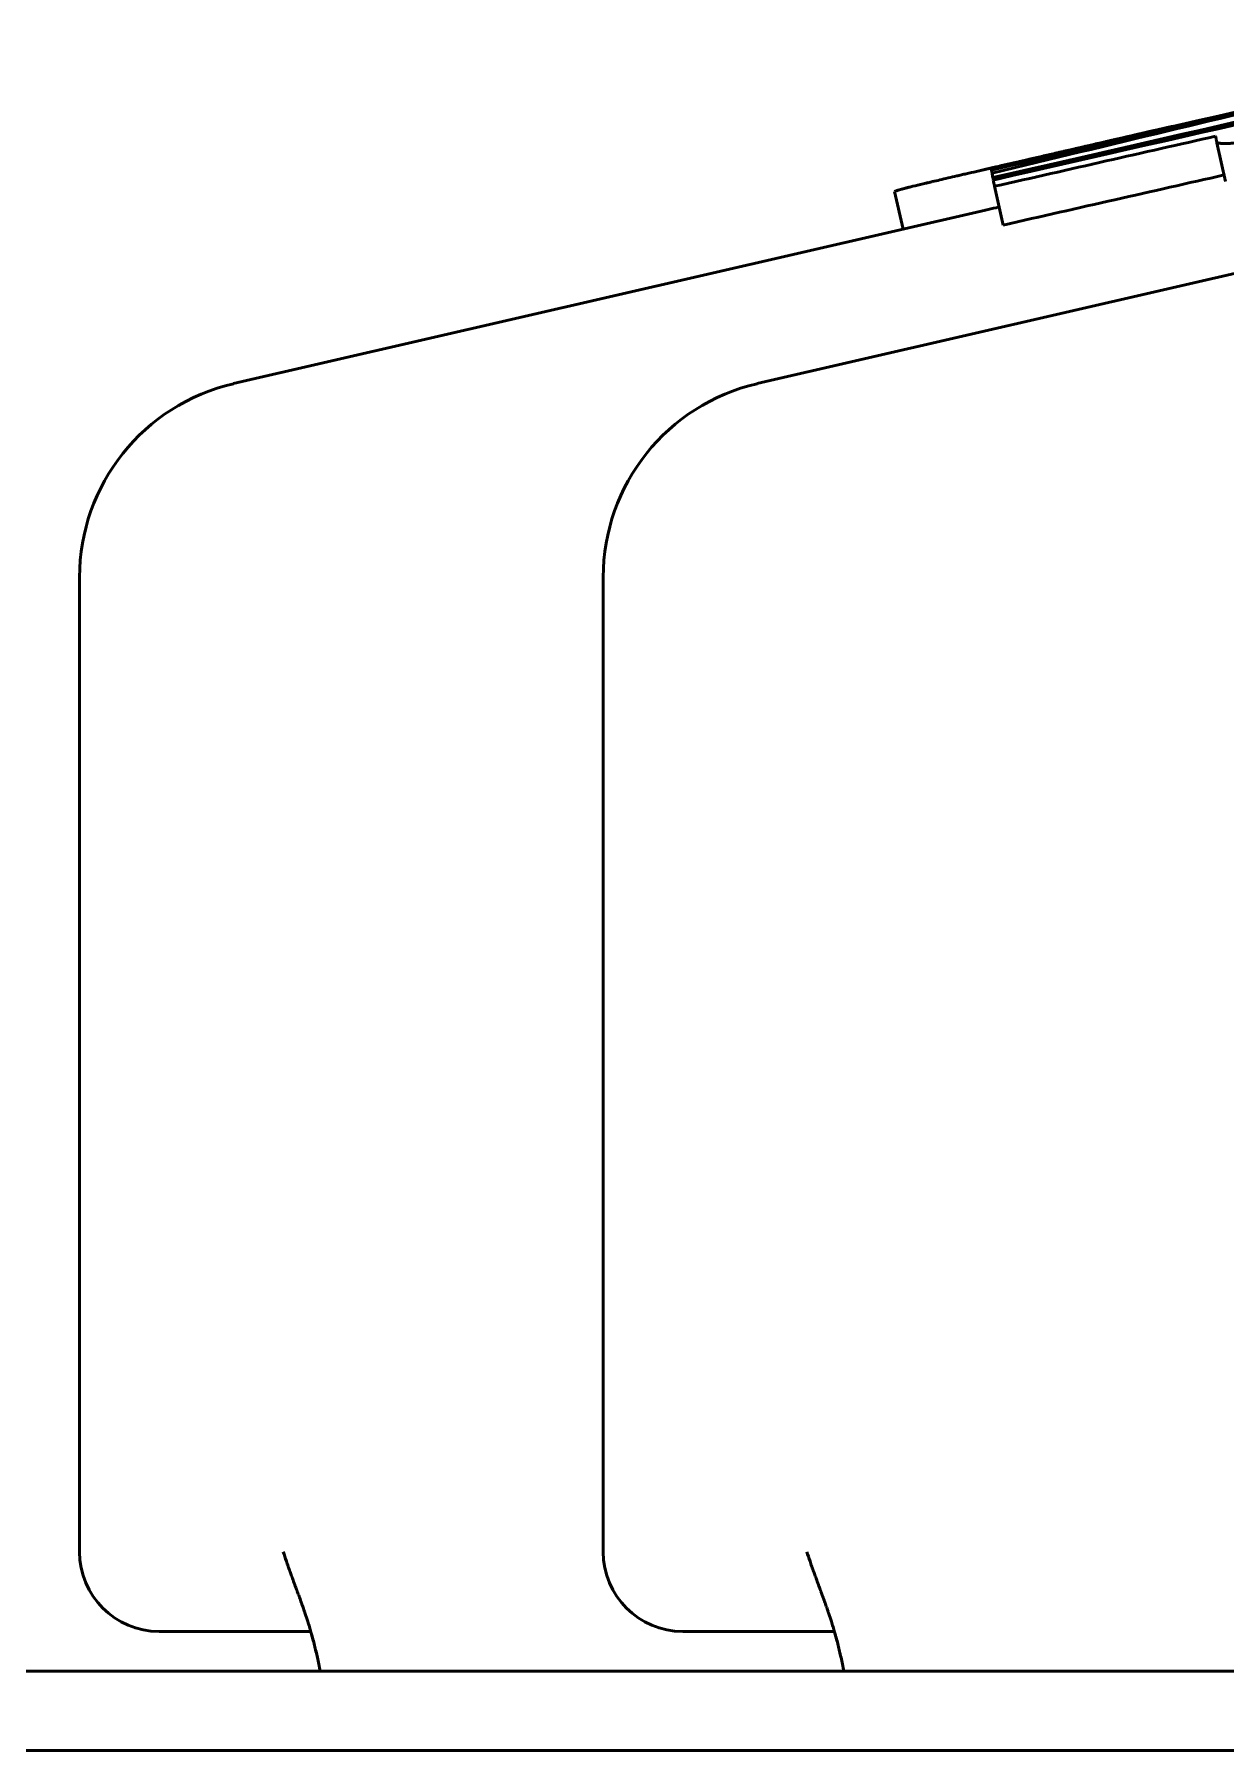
# Model space of a CAD drawing. Header units: millimetres. Extents: x 1510 to 10524, y 7125 to 13164.
# Drawn here: x 4972.121 to 4975.117, y 11272.454 to 11276.772 of the extents above; entities that cross this region are included whole.
import ezdxf

# ---------------------------------------------------------------- set-up
doc = ezdxf.new("R2010")
doc.units = ezdxf.units.MM
doc.header["$LTSCALE"] = 4
doc.layers.add('Visible (ISO)', color=7, linetype='Continuous', lineweight=50)

msp = doc.modelspace()

# ---------------------------------------------------------------- linework, layer by layer
at = {"layer": 'Visible (ISO)'}
for p, q in [((4974.981, 11276.5406), (4974.4901, 11276.4273)), ((4974.981, 11276.5396), (4974.9808, 11276.5404)), ((4974.9816, 11276.5397), (4974.9815, 11276.54)), ((4975.117, 11276.4018), (4975.0951, 11276.4992)), ((4974.5299, 11276.4229), (4974.5281, 11276.4307)), ((4974.5327, 11276.4058), (4974.5314, 11276.4118)), ((4974.3056, 11276.282), (4974.2837, 11276.3768)), ((4974.5578, 11276.2924), (4974.5357, 11276.3898)), ((4974.5126, 11276.3298), (4972.6219, 11275.8933)), ((4975.8296, 11276.3298), (4973.9389, 11275.8933)), ((4972.2344, 11272.9539), (4972.2344, 11275.4061)), ((4973.5514, 11272.9539), (4973.5514, 11275.4061)), ((4972.7872, 11272.8404), (4972.7872, 11272.8404)), ((4974.1042, 11272.8404), (4974.1042, 11272.8404)), ((4972.4344, 11272.7539), (4972.8159, 11272.7539)), ((4973.7514, 11272.7539), (4974.1329, 11272.7539)), ((5137.407, 11272.6539), (4957.407, 11272.6539)), ((4937.3816, 11272.4539), (5157.407, 11272.4539))]:
    msp.add_line(p, q, dxfattribs=at)
for centre, radius, start, end in [((4972.7344, 11275.4061), 0.5, 103, 180), ((4974.0514, 11275.4061), 0.5, 103, 180), ((4972.4344, 11272.9539), 0.2, 180, 270), ((4973.7514, 11272.9539), 0.2, 180, 270)]:
    msp.add_arc(centre, radius, start, end, dxfattribs=at)
for centre, major_axis, ratio, start_param, end_param in [((4987.1756, 11225.7379), (-12.1946, 50.8026), 0.001376, 6.277992, 6.285777), ((4987.1719, 11223.5074), (-12.644, 52.9286), 0.001371, 0.005937, 0.013835)]:
    msp.add_ellipse(centre, major_axis=major_axis, ratio=ratio, start_param=start_param, end_param=end_param, dxfattribs=at)
for points in [[(4974.5277, 11276.435), (4975.0468, 11276.5547), (4975.534, 11276.6672), (4975.9893, 11276.7722)], [(4975.9937, 11276.7459), (4975.5362, 11276.6415), (4975.0487, 11276.5301), (4974.5314, 11276.4118)], [(4974.5325, 11276.4057), (4975.0501, 11276.5239), (4975.5376, 11276.635), (4975.9951, 11276.7391)], [(4975.3934, 11276.63), (4975.1155, 11276.566), (4974.8271, 11276.4996), (4974.5281, 11276.4307)], [(4974.5294, 11276.4227), (4974.8277, 11276.4948), (4975.1157, 11276.5639), (4975.3934, 11276.63)], [(4975.0916, 11276.5159), (4974.9104, 11276.4748), (4974.7251, 11276.4328), (4974.5357, 11276.3898)], [(4975.1133, 11276.4184), (4974.9322, 11276.3773), (4974.7471, 11276.3354), (4974.5578, 11276.2924)]]:
    msp.add_open_spline(points, degree=3, dxfattribs=at)
for points, knots in [([(4976.0025, 11276.703), (4976.0014, 11276.7017), (4976.0005, 11276.7007), (4975.9996, 11276.6999), (4975.9996, 11276.6998), (4975.9995, 11276.6998), (4975.9995, 11276.6998), (4975.9994, 11276.6997), (4975.9994, 11276.6997), (4975.9993, 11276.6996), (4975.9993, 11276.6996), (4975.9992, 11276.6995), (4975.9991, 11276.6994), (4975.9989, 11276.6993), (4975.9987, 11276.6991), (4975.9985, 11276.699), (4975.9981, 11276.6986), (4975.9977, 11276.6983), (4975.9973, 11276.698), (4975.9965, 11276.6974), (4975.9955, 11276.6968), (4975.9945, 11276.6962), (4975.9944, 11276.6961), (4975.9942, 11276.696), (4975.994, 11276.6959), (4975.9939, 11276.6959), (4975.9937, 11276.6958), (4975.9936, 11276.6957), (4975.9933, 11276.6955), (4975.9929, 11276.6953), (4975.9926, 11276.6951), (4975.9919, 11276.6948), (4975.9912, 11276.6944), (4975.9904, 11276.694), (4975.9889, 11276.6933), (4975.9871, 11276.6925), (4975.9851, 11276.6916), (4975.9812, 11276.6899), (4975.9765, 11276.688), (4975.9709, 11276.6859), (4975.9695, 11276.6854), (4975.9681, 11276.6849), (4975.9667, 11276.6844), (4975.9652, 11276.6838), (4975.9637, 11276.6833), (4975.9622, 11276.6828), (4975.9591, 11276.6817), (4975.9558, 11276.6805), (4975.9524, 11276.6794), (4975.9455, 11276.677), (4975.9378, 11276.6746), (4975.9295, 11276.6719), (4975.9274, 11276.6713), (4975.9253, 11276.6706), (4975.9232, 11276.67), (4975.9211, 11276.6693), (4975.919, 11276.6686), (4975.9168, 11276.668), (4975.9124, 11276.6666), (4975.9079, 11276.6653), (4975.9032, 11276.6639), (4975.8939, 11276.6611), (4975.884, 11276.6582), (4975.8735, 11276.6552), (4975.863, 11276.6522), (4975.8522, 11276.6492), (4975.8409, 11276.6461), (4975.8296, 11276.643), (4975.8178, 11276.6398), (4975.8056, 11276.6366), (4975.7933, 11276.6333), (4975.7808, 11276.63), (4975.7679, 11276.6267), (4975.7549, 11276.6234), (4975.7415, 11276.62), (4975.7278, 11276.6166), (4975.7209, 11276.6149), (4975.7141, 11276.6132), (4975.7072, 11276.6115), (4975.7002, 11276.6098), (4975.6932, 11276.6081), (4975.6861, 11276.6064), (4975.672, 11276.603), (4975.6576, 11276.5995), (4975.6429, 11276.5961), (4975.6356, 11276.5944), (4975.6284, 11276.5927), (4975.621, 11276.591), (4975.6137, 11276.5893), (4975.6064, 11276.5876), (4975.599, 11276.5859), (4975.5842, 11276.5825), (4975.5694, 11276.5792), (4975.5544, 11276.5758), (4975.5469, 11276.5742), (4975.5395, 11276.5726), (4975.5321, 11276.5709), (4975.5247, 11276.5693), (4975.5173, 11276.5677), (4975.5099, 11276.5661), (4975.4951, 11276.5629), (4975.4803, 11276.5597), (4975.4656, 11276.5566), (4975.4509, 11276.5536), (4975.4365, 11276.5506), (4975.4223, 11276.5477), (4975.4081, 11276.5448), (4975.3941, 11276.542), (4975.3803, 11276.5392), (4975.3734, 11276.5379), (4975.3666, 11276.5366), (4975.3599, 11276.5353), (4975.3532, 11276.534), (4975.3466, 11276.5327), (4975.34, 11276.5314), (4975.3269, 11276.5289), (4975.314, 11276.5265), (4975.3014, 11276.5242), (4975.2889, 11276.5219), (4975.2768, 11276.5198), (4975.2652, 11276.5177), (4975.2535, 11276.5157), (4975.2423, 11276.5137), (4975.2314, 11276.5119), (4975.2287, 11276.5115), (4975.226, 11276.511), (4975.2233, 11276.5106), (4975.2206, 11276.5102), (4975.218, 11276.5097), (4975.2154, 11276.5093), (4975.2102, 11276.5085), (4975.2052, 11276.5077), (4975.2003, 11276.5069), (4975.1907, 11276.5055), (4975.1817, 11276.5041), (4975.1733, 11276.503), (4975.1723, 11276.5028), (4975.1712, 11276.5027), (4975.1701, 11276.5025), (4975.1691, 11276.5024), (4975.168, 11276.5022), (4975.167, 11276.5021), (4975.165, 11276.5018), (4975.163, 11276.5015), (4975.161, 11276.5013), (4975.1571, 11276.5008), (4975.1535, 11276.5003), (4975.15, 11276.4999), (4975.1431, 11276.4991), (4975.137, 11276.4985), (4975.1319, 11276.4981), (4975.1315, 11276.4981), (4975.1313, 11276.498), (4975.131, 11276.498), (4975.1307, 11276.498), (4975.1304, 11276.498), (4975.1301, 11276.498), (4975.1296, 11276.4979), (4975.129, 11276.4979), (4975.1284, 11276.4978), (4975.1273, 11276.4978), (4975.1262, 11276.4977), (4975.1252, 11276.4976), (4975.123, 11276.4975), (4975.121, 11276.4974), (4975.119, 11276.4974), (4975.1151, 11276.4973), (4975.1116, 11276.4973), (4975.1085, 11276.4975), (4975.1084, 11276.4975), (4975.1083, 11276.4975), (4975.1083, 11276.4975), (4975.1082, 11276.4975), (4975.1081, 11276.4975), (4975.108, 11276.4975), (4975.1079, 11276.4976), (4975.1077, 11276.4976), (4975.1076, 11276.4976), (4975.1073, 11276.4976), (4975.107, 11276.4976), (4975.1067, 11276.4976), (4975.1061, 11276.4977), (4975.1054, 11276.4977), (4975.1048, 11276.4978), (4975.1036, 11276.4979), (4975.1024, 11276.4981), (4975.1012, 11276.4982), (4975.1012, 11276.4982), (4975.1011, 11276.4982), (4975.1011, 11276.4982), (4975.1011, 11276.4982), (4975.101, 11276.4982), (4975.1009, 11276.4983), (4975.1008, 11276.4983), (4975.1008, 11276.4983), (4975.1007, 11276.4983), (4975.1005, 11276.4983), (4975.1003, 11276.4983), (4975.1001, 11276.4984), (4975.0997, 11276.4984), (4975.0992, 11276.4985), (4975.0987, 11276.4986), (4975.0977, 11276.4987), (4975.0965, 11276.4989), (4975.0951, 11276.4992)], [0, 0, 0, 0, 0.03125, 0.03125, 0.03125, 0.032227, 0.032227, 0.032227, 0.033203, 0.033203, 0.033203, 0.035156, 0.035156, 0.035156, 0.039063, 0.039063, 0.039063, 0.046875, 0.046875, 0.046875, 0.0625, 0.0625, 0.0625, 0.064453, 0.064453, 0.064453, 0.066406, 0.066406, 0.066406, 0.070313, 0.070313, 0.070313, 0.078125, 0.078125, 0.078125, 0.09375, 0.09375, 0.09375, 0.125, 0.125, 0.125, 0.132812, 0.132812, 0.132812, 0.140625, 0.140625, 0.140625, 0.15625, 0.15625, 0.15625, 0.1875, 0.1875, 0.1875, 0.195312, 0.195312, 0.195312, 0.203125, 0.203125, 0.203125, 0.21875, 0.21875, 0.21875, 0.25, 0.25, 0.25, 0.28125, 0.28125, 0.28125, 0.3125, 0.3125, 0.3125, 0.34375, 0.34375, 0.34375, 0.375, 0.375, 0.375, 0.390625, 0.390625, 0.390625, 0.40625, 0.40625, 0.40625, 0.4375, 0.4375, 0.4375, 0.453125, 0.453125, 0.453125, 0.46875, 0.46875, 0.46875, 0.5, 0.5, 0.5, 0.515625, 0.515625, 0.515625, 0.53125, 0.53125, 0.53125, 0.5625, 0.5625, 0.5625, 0.59375, 0.59375, 0.59375, 0.625, 0.625, 0.625, 0.640625, 0.640625, 0.640625, 0.65625, 0.65625, 0.65625, 0.6875, 0.6875, 0.6875, 0.71875, 0.71875, 0.71875, 0.75, 0.75, 0.75, 0.757813, 0.757813, 0.757813, 0.765625, 0.765625, 0.765625, 0.78125, 0.78125, 0.78125, 0.8125, 0.8125, 0.8125, 0.816406, 0.816406, 0.816406, 0.820313, 0.820313, 0.820313, 0.828125, 0.828125, 0.828125, 0.84375, 0.84375, 0.84375, 0.875, 0.875, 0.875, 0.876953, 0.876953, 0.876953, 0.878906, 0.878906, 0.878906, 0.882813, 0.882813, 0.882813, 0.890625, 0.890625, 0.890625, 0.90625, 0.90625, 0.90625, 0.9375, 0.9375, 0.9375, 0.938477, 0.938477, 0.938477, 0.939453, 0.939453, 0.939453, 0.941406, 0.941406, 0.941406, 0.945313, 0.945313, 0.945313, 0.953125, 0.953125, 0.953125, 0.96875, 0.96875, 0.96875, 0.968872, 0.968872, 0.968872, 0.970703, 0.970703, 0.970703, 0.972656, 0.972656, 0.972656, 0.976563, 0.976563, 0.976563, 0.984375, 0.984375, 0.984375, 1, 1, 1, 1]), ([(4974.9808, 11276.5404), (4974.9501, 11276.5333), (4974.927, 11276.5279), (4974.9115, 11276.5244), (4974.9112, 11276.5243), (4974.9107, 11276.5242), (4974.9103, 11276.5241), (4974.9099, 11276.524), (4974.9095, 11276.5239), (4974.9091, 11276.5238), (4974.9083, 11276.5236), (4974.9075, 11276.5234), (4974.9067, 11276.5233), (4974.9051, 11276.5229), (4974.9036, 11276.5225), (4974.902, 11276.5222), (4974.8989, 11276.5215), (4974.8958, 11276.5207), (4974.8928, 11276.52), (4974.8867, 11276.5186), (4974.8808, 11276.5173), (4974.875, 11276.5159), (4974.8635, 11276.5133), (4974.8526, 11276.5108), (4974.8423, 11276.5084), (4974.842, 11276.5083), (4974.8415, 11276.5082), (4974.8412, 11276.5081), (4974.8408, 11276.5081), (4974.8404, 11276.508), (4974.84, 11276.5079), (4974.8393, 11276.5077), (4974.8385, 11276.5075), (4974.8378, 11276.5074), (4974.8363, 11276.507), (4974.8348, 11276.5067), (4974.8333, 11276.5063), (4974.8303, 11276.5056), (4974.8274, 11276.505), (4974.8244, 11276.5043), (4974.8185, 11276.5029), (4974.8127, 11276.5016), (4974.807, 11276.5003), (4974.7955, 11276.4976), (4974.7844, 11276.495), (4974.7735, 11276.4925), (4974.7722, 11276.4922), (4974.7706, 11276.4919), (4974.7692, 11276.4915), (4974.7678, 11276.4912), (4974.7663, 11276.4909), (4974.7649, 11276.4906), (4974.762, 11276.4899), (4974.7592, 11276.4892), (4974.7563, 11276.4886), (4974.7506, 11276.4873), (4974.7449, 11276.4859), (4974.7392, 11276.4846), (4974.7279, 11276.482), (4974.7167, 11276.4795), (4974.7056, 11276.4769), (4974.7043, 11276.4766), (4974.7027, 11276.4762), (4974.7013, 11276.4759), (4974.6998, 11276.4756), (4974.6984, 11276.4752), (4974.697, 11276.4749), (4974.6941, 11276.4742), (4974.6912, 11276.4736), (4974.6884, 11276.4729), (4974.6827, 11276.4716), (4974.677, 11276.4703), (4974.6714, 11276.469), (4974.6602, 11276.4664), (4974.6492, 11276.4639), (4974.6384, 11276.4614), (4974.6169, 11276.4565), (4974.5962, 11276.4517), (4974.5763, 11276.4471), (4974.575, 11276.4468), (4974.5737, 11276.4465), (4974.5724, 11276.4462), (4974.5711, 11276.4459), (4974.5698, 11276.4456), (4974.5685, 11276.4453), (4974.5659, 11276.4447), (4974.5634, 11276.4442), (4974.5609, 11276.4436), (4974.5558, 11276.4424), (4974.5508, 11276.4413), (4974.5459, 11276.4401), (4974.5361, 11276.4379), (4974.5266, 11276.4357), (4974.5175, 11276.4336), (4974.5083, 11276.4315), (4974.4992, 11276.4294), (4974.4904, 11276.4273), (4974.4816, 11276.4253), (4974.473, 11276.4233), (4974.4646, 11276.4214), (4974.4625, 11276.4209), (4974.4605, 11276.4204), (4974.4585, 11276.42), (4974.4565, 11276.4195), (4974.4545, 11276.419), (4974.4525, 11276.4186), (4974.4486, 11276.4177), (4974.4447, 11276.4168), (4974.4409, 11276.4159), (4974.4333, 11276.4141), (4974.4259, 11276.4124), (4974.4188, 11276.4108), (4974.4047, 11276.4075), (4974.3917, 11276.4044), (4974.3797, 11276.4016), (4974.379, 11276.4014), (4974.3783, 11276.4013), (4974.3777, 11276.4011), (4974.377, 11276.401), (4974.3763, 11276.4008), (4974.3756, 11276.4006), (4974.3742, 11276.4003), (4974.3729, 11276.4), (4974.3715, 11276.3997), (4974.3689, 11276.399), (4974.3662, 11276.3984), (4974.3637, 11276.3978), (4974.3586, 11276.3966), (4974.3538, 11276.3955), (4974.3492, 11276.3944), (4974.34, 11276.3922), (4974.3319, 11276.3902), (4974.3249, 11276.3884), (4974.3244, 11276.3883), (4974.324, 11276.3882), (4974.3236, 11276.3881), (4974.3232, 11276.388), (4974.3228, 11276.3879), (4974.3224, 11276.3878), (4974.3216, 11276.3876), (4974.3209, 11276.3874), (4974.3201, 11276.3873), (4974.3186, 11276.3869), (4974.3171, 11276.3865), (4974.3157, 11276.3861), (4974.3128, 11276.3854), (4974.3102, 11276.3848), (4974.3079, 11276.3841), (4974.3077, 11276.3841), (4974.3076, 11276.3841), (4974.3075, 11276.384), (4974.3073, 11276.384), (4974.3072, 11276.384), (4974.3071, 11276.3839), (4974.3068, 11276.3839), (4974.3065, 11276.3838), (4974.3063, 11276.3837), (4974.3058, 11276.3836), (4974.3052, 11276.3834), (4974.3047, 11276.3833), (4974.3037, 11276.383), (4974.3028, 11276.3828), (4974.3018, 11276.3825), (4974.3, 11276.382), (4974.2982, 11276.3815), (4974.2966, 11276.381), (4974.2965, 11276.381), (4974.2964, 11276.381), (4974.2963, 11276.381), (4974.2963, 11276.381), (4974.2962, 11276.3809), (4974.2961, 11276.3809), (4974.2959, 11276.3809), (4974.2958, 11276.3808), (4974.2956, 11276.3808), (4974.2953, 11276.3807), (4974.295, 11276.3806), (4974.2947, 11276.3805), (4974.294, 11276.3803), (4974.2934, 11276.3801), (4974.2928, 11276.3799), (4974.2915, 11276.3795), (4974.2903, 11276.3791), (4974.2892, 11276.3788), (4974.2892, 11276.3788), (4974.2892, 11276.3788), (4974.2892, 11276.3788), (4974.2892, 11276.3787), (4974.2891, 11276.3787), (4974.2891, 11276.3787), (4974.2891, 11276.3787), (4974.289, 11276.3787), (4974.289, 11276.3787), (4974.2889, 11276.3787), (4974.2889, 11276.3787), (4974.2888, 11276.3786), (4974.2887, 11276.3786), (4974.2885, 11276.3785), (4974.2883, 11276.3785), (4974.288, 11276.3783), (4974.2876, 11276.3782), (4974.2871, 11276.378), (4974.2862, 11276.3777), (4974.2851, 11276.3773), (4974.2837, 11276.3768)], [0, 0, 0, 0, 0.0625, 0.0625, 0.0625, 0.063477, 0.063477, 0.063477, 0.064453, 0.064453, 0.064453, 0.066406, 0.066406, 0.066406, 0.070312, 0.070312, 0.070312, 0.078125, 0.078125, 0.078125, 0.09375, 0.09375, 0.09375, 0.125, 0.125, 0.125, 0.125977, 0.125977, 0.125977, 0.126953, 0.126953, 0.126953, 0.128906, 0.128906, 0.128906, 0.132812, 0.132812, 0.132812, 0.140625, 0.140625, 0.140625, 0.15625, 0.15625, 0.15625, 0.1875, 0.1875, 0.1875, 0.191406, 0.191406, 0.191406, 0.195312, 0.195312, 0.195312, 0.203125, 0.203125, 0.203125, 0.21875, 0.21875, 0.21875, 0.25, 0.25, 0.25, 0.253906, 0.253906, 0.253906, 0.257812, 0.257812, 0.257812, 0.265625, 0.265625, 0.265625, 0.28125, 0.28125, 0.28125, 0.3125, 0.3125, 0.3125, 0.375, 0.375, 0.375, 0.378906, 0.378906, 0.378906, 0.382812, 0.382812, 0.382812, 0.390625, 0.390625, 0.390625, 0.40625, 0.40625, 0.40625, 0.4375, 0.4375, 0.4375, 0.46875, 0.46875, 0.46875, 0.5, 0.5, 0.5, 0.507812, 0.507812, 0.507812, 0.515625, 0.515625, 0.515625, 0.53125, 0.53125, 0.53125, 0.5625, 0.5625, 0.5625, 0.625, 0.625, 0.625, 0.628906, 0.628906, 0.628906, 0.632812, 0.632812, 0.632812, 0.640625, 0.640625, 0.640625, 0.65625, 0.65625, 0.65625, 0.6875, 0.6875, 0.6875, 0.75, 0.75, 0.75, 0.753906, 0.753906, 0.753906, 0.757812, 0.757812, 0.757812, 0.765625, 0.765625, 0.765625, 0.78125, 0.78125, 0.78125, 0.8125, 0.8125, 0.8125, 0.814453, 0.814453, 0.814453, 0.816406, 0.816406, 0.816406, 0.820312, 0.820312, 0.820312, 0.828125, 0.828125, 0.828125, 0.84375, 0.84375, 0.84375, 0.875, 0.875, 0.875, 0.876953, 0.876953, 0.876953, 0.878906, 0.878906, 0.878906, 0.882812, 0.882812, 0.882812, 0.890625, 0.890625, 0.890625, 0.90625, 0.90625, 0.90625, 0.9375, 0.9375, 0.9375, 0.937622, 0.937622, 0.937622, 0.939453, 0.939453, 0.939453, 0.941406, 0.941406, 0.941406, 0.945312, 0.945312, 0.945312, 0.953125, 0.953125, 0.953125, 0.96875, 0.96875, 0.96875, 1, 1, 1, 1]), ([(4975.0951, 11276.4992), (4975.0944, 11276.5022), (4975.0938, 11276.5051), (4975.0927, 11276.5106), (4975.0921, 11276.5133), (4975.0916, 11276.5159)], [-0.3686791, -0.3686791, -0.3686791, -0.3686791, -0.1843396, -0.1843396, 0, 0, 0, 0]), ([(4974.5314, 11276.4118), (4974.531, 11276.4139), (4974.5306, 11276.4158), (4974.5299, 11276.4195), (4974.5296, 11276.4212), (4974.5294, 11276.4227)], [-0.4297868, -0.4297868, -0.4297868, -0.4297868, -0.2148934, -0.2148934, 0, 0, 0, 0]), ([(4974.5357, 11276.3898), (4974.5351, 11276.3928), (4974.5345, 11276.3955), (4974.5335, 11276.4008), (4974.533, 11276.4033), (4974.5325, 11276.4057)], [-0.4357829, -0.4357829, -0.4357829, -0.4357829, -0.2178914, -0.2178914, 0, 0, 0, 0]), ([(4974.5475, 11276.3379), (4974.545, 11276.3373), (4974.5425, 11276.3367), (4974.54, 11276.3361), (4974.5307, 11276.334), (4974.5217, 11276.3319), (4974.5129, 11276.3299), (4974.5128, 11276.3299), (4974.5127, 11276.3298), (4974.5126, 11276.3298)], [0.42900565, 0.42900565, 0.42900565, 0.42900565, 0.4375, 0.4375, 0.4375, 0.46875002, 0.46875002, 0.46875002, 0.46903478, 0.46903478, 0.46903478, 0.46903478]), ([(4972.7469, 11272.9539), (4972.7492, 11272.9466), (4972.7518, 11272.9387), (4972.7546, 11272.9304), (4972.7561, 11272.9262), (4972.7576, 11272.9219), (4972.7591, 11272.9175), (4972.7599, 11272.9153), (4972.7607, 11272.913), (4972.7615, 11272.9108), (4972.7619, 11272.9096), (4972.7623, 11272.9085), (4972.7627, 11272.9073), (4972.763, 11272.9065), (4972.7633, 11272.9056), (4972.7636, 11272.9047), (4972.7637, 11272.9044), (4972.7639, 11272.904), (4972.764, 11272.9038), (4972.765, 11272.9008), (4972.7663, 11272.8973), (4972.7678, 11272.8932), (4972.7685, 11272.8912), (4972.7693, 11272.8891), (4972.7701, 11272.8868), (4972.7706, 11272.8857), (4972.771, 11272.8845), (4972.7714, 11272.8833), (4972.7716, 11272.8827), (4972.7719, 11272.8821), (4972.7721, 11272.8815), (4972.7722, 11272.8813), (4972.7722, 11272.8811), (4972.7723, 11272.8809), (4972.7725, 11272.8805), (4972.7726, 11272.8801), (4972.7728, 11272.8796), (4972.775, 11272.8736), (4972.7768, 11272.8686), (4972.7783, 11272.8646), (4972.7791, 11272.8626), (4972.7797, 11272.8608), (4972.7803, 11272.8593), (4972.7806, 11272.8585), (4972.7808, 11272.8578), (4972.781, 11272.8572), (4972.7812, 11272.8569), (4972.7813, 11272.8566), (4972.7814, 11272.8563), (4972.7815, 11272.8561), (4972.7815, 11272.8559), (4972.7816, 11272.8557), (4972.7818, 11272.8552), (4972.7824, 11272.8535), (4972.7828, 11272.8523), (4972.7841, 11272.849), (4972.7852, 11272.8458), (4972.7864, 11272.8426), (4972.7881, 11272.8379), (4972.7898, 11272.8333), (4972.7913, 11272.8289), (4972.7928, 11272.8247), (4972.7942, 11272.8208), (4972.7956, 11272.8169), (4972.7962, 11272.815), (4972.7969, 11272.8131), (4972.7975, 11272.8113), (4972.7978, 11272.8104), (4972.7982, 11272.8095), (4972.7985, 11272.8086), (4972.7986, 11272.8081), (4972.7988, 11272.8077), (4972.7989, 11272.8072), (4972.7991, 11272.8068), (4972.7992, 11272.8065), (4972.7994, 11272.8059), (4972.8002, 11272.8034), (4972.8011, 11272.801), (4972.8019, 11272.7985), (4972.8041, 11272.7918), (4972.8063, 11272.7852), (4972.8084, 11272.7786), (4972.8098, 11272.7742), (4972.8112, 11272.7697), (4972.8125, 11272.7653), (4972.8131, 11272.7632), (4972.8138, 11272.761), (4972.8144, 11272.7588), (4972.8148, 11272.7577), (4972.8151, 11272.7566), (4972.8154, 11272.7556), (4972.8156, 11272.755), (4972.8157, 11272.7545), (4972.8159, 11272.7539), (4972.816, 11272.7534), (4972.8162, 11272.7529), (4972.8163, 11272.7523), (4972.8175, 11272.7482), (4972.8187, 11272.7441), (4972.8198, 11272.74), (4972.8214, 11272.7341), (4972.823, 11272.7283), (4972.8245, 11272.7224), (4972.8258, 11272.7174), (4972.827, 11272.7123), (4972.8282, 11272.7073), (4972.8288, 11272.7048), (4972.8294, 11272.7023), (4972.83, 11272.6998), (4972.8303, 11272.6985), (4972.8306, 11272.6973), (4972.8309, 11272.696), (4972.8311, 11272.6948), (4972.8314, 11272.6936), (4972.8317, 11272.6922), (4972.8342, 11272.6811), (4972.8365, 11272.6698), (4972.8386, 11272.6584), (4972.8389, 11272.6569), (4972.8392, 11272.6554), (4972.8394, 11272.6539)], [0, 0, 0, 0, 0.0625, 0.0625, 0.0625, 0.09375, 0.09375, 0.09375, 0.109375, 0.109375, 0.109375, 0.1171875, 0.1171875, 0.1171875, 0.1230469, 0.1230469, 0.1230469, 0.125, 0.125, 0.125, 0.15625, 0.15625, 0.15625, 0.171875, 0.171875, 0.171875, 0.1796875, 0.1796875, 0.1796875, 0.1835937, 0.1835937, 0.1835937, 0.1849554, 0.1849554, 0.1849554, 0.1875, 0.1875, 0.1875, 0.21875, 0.21875, 0.21875, 0.234375, 0.234375, 0.234375, 0.2421875, 0.2421875, 0.2421875, 0.2460937, 0.2460937, 0.2460937, 0.2490234, 0.2490234, 0.2490234, 0.2569813, 0.2569813, 0.2569813, 0.2792058, 0.2792058, 0.2792058, 0.3125, 0.3125, 0.3125, 0.34375, 0.34375, 0.34375, 0.359375, 0.359375, 0.359375, 0.3671875, 0.3671875, 0.3671875, 0.3710937, 0.3710937, 0.3710937, 0.375, 0.375, 0.375, 0.3917009, 0.3917009, 0.3917009, 0.4375, 0.4375, 0.4375, 0.46875, 0.46875, 0.46875, 0.484375, 0.484375, 0.484375, 0.4921875, 0.4921875, 0.4921875, 0.4960937, 0.4960937, 0.4960937, 0.5, 0.5, 0.5, 0.525672, 0.525672, 0.525672, 0.5625, 0.5625, 0.5625, 0.59375, 0.59375, 0.59375, 0.609375, 0.609375, 0.609375, 0.6171875, 0.6171875, 0.6171875, 0.625, 0.625, 0.625, 0.6875, 0.6875, 0.6875, 0.6957713, 0.6957713, 0.6957713, 0.6957713]), ([(4974.0639, 11272.9539), (4974.0662, 11272.9466), (4974.0688, 11272.9387), (4974.0716, 11272.9304), (4974.073, 11272.9262), (4974.0745, 11272.9219), (4974.0761, 11272.9175), (4974.0769, 11272.9153), (4974.0777, 11272.913), (4974.0785, 11272.9108), (4974.0789, 11272.9096), (4974.0793, 11272.9085), (4974.0797, 11272.9073), (4974.08, 11272.9065), (4974.0803, 11272.9056), (4974.0806, 11272.9047), (4974.0807, 11272.9044), (4974.0809, 11272.904), (4974.0809, 11272.9038), (4974.082, 11272.9008), (4974.0833, 11272.8973), (4974.0848, 11272.8932), (4974.0855, 11272.8912), (4974.0863, 11272.8891), (4974.0871, 11272.8868), (4974.0875, 11272.8857), (4974.088, 11272.8845), (4974.0884, 11272.8833), (4974.0886, 11272.8827), (4974.0888, 11272.8821), (4974.0891, 11272.8815), (4974.0891, 11272.8813), (4974.0892, 11272.8811), (4974.0893, 11272.8809), (4974.0894, 11272.8805), (4974.0896, 11272.8801), (4974.0898, 11272.8796), (4974.092, 11272.8736), (4974.0938, 11272.8686), (4974.0953, 11272.8646), (4974.096, 11272.8626), (4974.0967, 11272.8608), (4974.0973, 11272.8593), (4974.0975, 11272.8585), (4974.0978, 11272.8578), (4974.098, 11272.8572), (4974.0981, 11272.8569), (4974.0983, 11272.8566), (4974.0984, 11272.8563), (4974.0984, 11272.8561), (4974.0985, 11272.8559), (4974.0986, 11272.8557), (4974.0988, 11272.8552), (4974.0994, 11272.8535), (4974.0998, 11272.8523), (4974.101, 11272.849), (4974.1022, 11272.8458), (4974.1034, 11272.8426), (4974.1051, 11272.8379), (4974.1068, 11272.8333), (4974.1083, 11272.8289), (4974.1098, 11272.8247), (4974.1112, 11272.8208), (4974.1126, 11272.8169), (4974.1132, 11272.815), (4974.1139, 11272.8131), (4974.1145, 11272.8113), (4974.1148, 11272.8104), (4974.1151, 11272.8095), (4974.1155, 11272.8086), (4974.1156, 11272.8081), (4974.1158, 11272.8077), (4974.1159, 11272.8072), (4974.1161, 11272.8068), (4974.1162, 11272.8065), (4974.1164, 11272.8059), (4974.1172, 11272.8034), (4974.118, 11272.801), (4974.1189, 11272.7985), (4974.1211, 11272.7918), (4974.1233, 11272.7852), (4974.1254, 11272.7786), (4974.1268, 11272.7742), (4974.1281, 11272.7697), (4974.1295, 11272.7653), (4974.1301, 11272.7632), (4974.1308, 11272.761), (4974.1314, 11272.7588), (4974.1317, 11272.7577), (4974.1321, 11272.7566), (4974.1324, 11272.7556), (4974.1325, 11272.755), (4974.1327, 11272.7545), (4974.1328, 11272.7539), (4974.133, 11272.7534), (4974.1331, 11272.7529), (4974.1333, 11272.7523), (4974.1345, 11272.7482), (4974.1357, 11272.7441), (4974.1368, 11272.74), (4974.1384, 11272.7341), (4974.14, 11272.7283), (4974.1415, 11272.7224), (4974.1428, 11272.7174), (4974.144, 11272.7123), (4974.1452, 11272.7073), (4974.1458, 11272.7048), (4974.1464, 11272.7023), (4974.147, 11272.6998), (4974.1473, 11272.6985), (4974.1475, 11272.6973), (4974.1478, 11272.696), (4974.1481, 11272.6948), (4974.1484, 11272.6936), (4974.1487, 11272.6922), (4974.1512, 11272.6811), (4974.1535, 11272.6698), (4974.1556, 11272.6584), (4974.1559, 11272.6569), (4974.1561, 11272.6554), (4974.1564, 11272.6539)], [0, 0, 0, 0, 0.0625, 0.0625, 0.0625, 0.09375, 0.09375, 0.09375, 0.109375, 0.109375, 0.109375, 0.1171875, 0.1171875, 0.1171875, 0.1230469, 0.1230469, 0.1230469, 0.125, 0.125, 0.125, 0.15625, 0.15625, 0.15625, 0.171875, 0.171875, 0.171875, 0.1796875, 0.1796875, 0.1796875, 0.1835937, 0.1835937, 0.1835937, 0.1849554, 0.1849554, 0.1849554, 0.1875, 0.1875, 0.1875, 0.21875, 0.21875, 0.21875, 0.234375, 0.234375, 0.234375, 0.2421875, 0.2421875, 0.2421875, 0.2460937, 0.2460937, 0.2460937, 0.2490234, 0.2490234, 0.2490234, 0.2569813, 0.2569813, 0.2569813, 0.2792058, 0.2792058, 0.2792058, 0.3125, 0.3125, 0.3125, 0.34375, 0.34375, 0.34375, 0.359375, 0.359375, 0.359375, 0.3671875, 0.3671875, 0.3671875, 0.3710937, 0.3710937, 0.3710937, 0.375, 0.375, 0.375, 0.3917009, 0.3917009, 0.3917009, 0.4375, 0.4375, 0.4375, 0.46875, 0.46875, 0.46875, 0.484375, 0.484375, 0.484375, 0.4921875, 0.4921875, 0.4921875, 0.4960937, 0.4960937, 0.4960937, 0.5, 0.5, 0.5, 0.525672, 0.525672, 0.525672, 0.5625, 0.5625, 0.5625, 0.59375, 0.59375, 0.59375, 0.609375, 0.609375, 0.609375, 0.6171875, 0.6171875, 0.6171875, 0.625, 0.625, 0.625, 0.6875, 0.6875, 0.6875, 0.6957713, 0.6957713, 0.6957713, 0.6957713]), ([(4972.8332, 11272.6855), (4972.833, 11272.6864), (4972.8328, 11272.6872), (4972.8326, 11272.688), (4972.8323, 11272.6894), (4972.832, 11272.691), (4972.8317, 11272.6922), (4972.8295, 11272.7023), (4972.8271, 11272.7123), (4972.8245, 11272.7223), (4972.8232, 11272.7274), (4972.8219, 11272.7324), (4972.8205, 11272.7374), (4972.8203, 11272.7382), (4972.82, 11272.7391), (4972.8198, 11272.74), (4972.8194, 11272.7416), (4972.8189, 11272.7432), (4972.8185, 11272.7448), (4972.8181, 11272.7461), (4972.8178, 11272.7473), (4972.8174, 11272.7486), (4972.8172, 11272.7492), (4972.8171, 11272.7498), (4972.8169, 11272.7505), (4972.8167, 11272.7511), (4972.8165, 11272.7518), (4972.8163, 11272.7523), (4972.8162, 11272.7528), (4972.816, 11272.7533), (4972.8159, 11272.7539)], [0.3625194, 0.3625194, 0.3625194, 0.3625194, 0.3671875, 0.3671875, 0.3671875, 0.375, 0.375, 0.375, 0.4375, 0.4375, 0.4375, 0.46875, 0.46875, 0.46875, 0.4743388, 0.4743388, 0.4743388, 0.484375, 0.484375, 0.484375, 0.4921875, 0.4921875, 0.4921875, 0.4960937, 0.4960937, 0.4960937, 0.5, 0.5, 0.5, 0.5037215, 0.5037215, 0.5037215, 0.5037215]), ([(4974.1501, 11272.6855), (4974.15, 11272.6864), (4974.1498, 11272.6872), (4974.1496, 11272.688), (4974.1493, 11272.6894), (4974.149, 11272.691), (4974.1487, 11272.6922), (4974.1464, 11272.7023), (4974.144, 11272.7123), (4974.1415, 11272.7223), (4974.1402, 11272.7274), (4974.1389, 11272.7324), (4974.1375, 11272.7374), (4974.1373, 11272.7382), (4974.137, 11272.7391), (4974.1368, 11272.74), (4974.1363, 11272.7416), (4974.1359, 11272.7432), (4974.1354, 11272.7448), (4974.1351, 11272.7461), (4974.1347, 11272.7473), (4974.1344, 11272.7486), (4974.1342, 11272.7492), (4974.134, 11272.7498), (4974.1339, 11272.7505), (4974.1337, 11272.7511), (4974.1335, 11272.7518), (4974.1333, 11272.7523), (4974.1332, 11272.7528), (4974.133, 11272.7533), (4974.1329, 11272.7539)], [0.3625194, 0.3625194, 0.3625194, 0.3625194, 0.3671875, 0.3671875, 0.3671875, 0.375, 0.375, 0.375, 0.4375, 0.4375, 0.4375, 0.46875, 0.46875, 0.46875, 0.4743388, 0.4743388, 0.4743388, 0.484375, 0.484375, 0.484375, 0.4921875, 0.4921875, 0.4921875, 0.4960937, 0.4960937, 0.4960937, 0.5, 0.5, 0.5, 0.5037215, 0.5037215, 0.5037215, 0.5037215])]:
    msp.add_open_spline(points, degree=3, knots=knots, dxfattribs=at)

doc.saveas('drawing.dxf')
